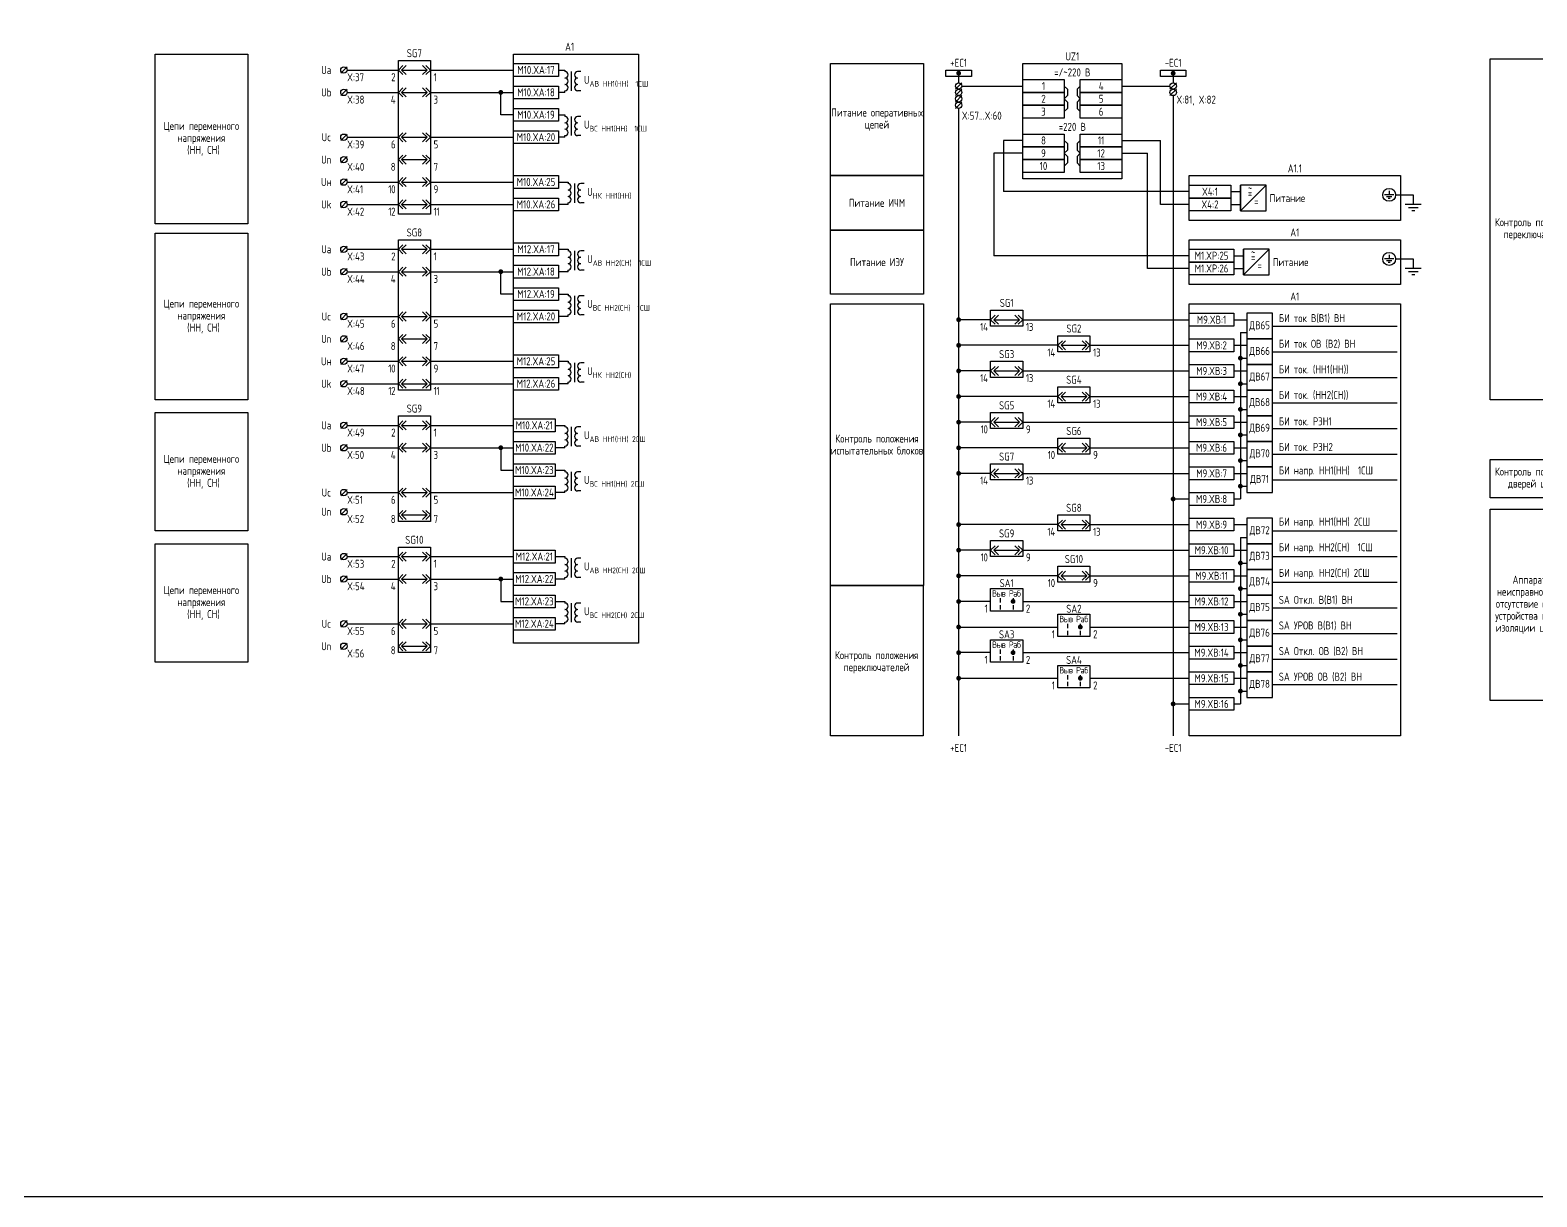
# Model space of a CAD drawing. Header units: millimetres. Extents: x -1533 to 5846, y -90 to 586.
# Drawn here: x 195 to 665.6, y -90 to 274.5 of the extents above; entities that cross this region are included whole.
import ezdxf

# ---------------------------------------------------------------- set-up
doc = ezdxf.new("R2010")
doc.units = ezdxf.units.MM
doc.styles.add('Gost_type_A', font='GOST_A.TTF')

# ---------------------------------------------------------------- blocks, each defined once
blk = doc.blocks.new('POINT')
at = {"const_width": 0.75}
blk.add_lwpolyline([(-0.375, 0, 1), (0.375, 0, 1)], format="xyb", close=True, dxfattribs=at)
blk = doc.blocks.new('Шинка')
blk.add_lwpolyline([(-4, 1), (4, 1), (4, -1), (-4, -1)], close=True)
blk.add_blockref('POINT', (0, 0))
blk = doc.blocks.new('БИ_разъем')
for p, q in [((0, 0), (1.41, 1.41)), ((0, 0), (1.41, 1.41)), ((0, 0), (1.41, -1.41)), ((0, 0), (1.41, -1.41)), ((1, 0), (2.41, 1.41)), ((1, 0), (2.41, -1.41)), ((1, 0), (9, 0)), ((9, 0), (7.59, 1.41)), ((9, 0), (7.59, -1.41)), ((10, 0), (8.59, 1.41)), ((10, 0), (8.59, 1.41)), ((10, 0), (8.59, -1.41)), ((10, 0), (8.59, -1.41))]:
    blk.add_line(p, q)
blk = doc.blocks.new('Переключатель_положение')
for p, q in [((2, 1), (2, -0.34)), ((2, -1.14), (2, -2.49))]:
    blk.add_line(p, q)

msp = doc.modelspace()

# ---------------------------------------------------------------- linework, layer by layer
for p, q in [((294, 263), (292, 261)), ((294.01, 262), (310, 262)), ((320.01, 262), (346, 262)), ((485, 261), (485, 258)), ((552, 261), (552, 258)), ((294, 256), (292, 254)), ((294.01, 255), (310, 255)), ((320.01, 255), (346, 255)), ((342, 248), (342, 255)), ((486, 258), (484, 256)), ((486, 256), (484, 254)), ((486.01, 257), (505, 257)), ((536, 257), (551, 257)), ((553, 258), (551, 256)), ((553, 256), (551, 254)), ((486, 254), (484, 252)), ((486, 252), (484, 250)), ((485, 250), (485, 54)), ((552, 254), (552, 54)), ((346, 248), (342, 248)), ((294, 242), (292, 240)), ((294.01, 241), (310, 241)), ((320.01, 241), (346, 241)), ((496, 236), (496, 204)), ((505, 236), (496, 236)), ((505, 240), (499, 240)), ((499, 240), (499, 224)), ((536, 240), (548, 240)), ((536, 236), (544, 236)), ((544, 200), (544, 236)), ((548, 220), (548, 240)), ((294, 235), (292, 233)), ((294, 228), (292, 226)), ((294.01, 227), (310, 227)), ((320.01, 227), (346, 227)), ((573, 218), (573, 226)), ((573, 218), (581, 226)), ((557, 224), (499, 224)), ((621.48, 223), (627, 223)), ((294, 221), (292, 219)), ((294.01, 220), (310, 220)), ((320.01, 220), (346, 220)), ((557, 220), (548, 220)), ((294, 207), (292, 205)), ((294.01, 206), (310, 206)), ((320.01, 206), (346, 206)), ((557, 204), (496, 204)), ((574, 198), (574, 206)), ((574, 198), (582, 206)), ((621.48, 203), (627, 203)), ((294, 200), (292, 198)), ((294.01, 199), (310, 199)), ((320.01, 199), (346, 199)), ((342, 192), (342, 199)), ((557, 200), (544, 200)), ((346, 192), (342, 192)), ((294, 186), (292, 184)), ((294.01, 185), (310, 185)), ((320.01, 185), (346, 185)), ((495, 184), (485, 184)), ((505, 184), (557, 184)), ((571, 184), (575, 184)), ((294, 179), (292, 177)), ((573, 180), (575, 180)), ((573, 180), (573, 128)), ((583, 182), (622, 182)), ((516, 176), (485, 176)), ((526, 176), (557, 176)), ((571, 176), (575, 176)), ((294, 172), (292, 170)), ((294.01, 171), (310, 171)), ((320.01, 171), (346, 171)), ((573, 172), (575, 172)), ((583, 174), (622, 174)), ((294, 165), (292, 163)), ((495, 168), (485, 168)), ((505, 168), (557, 168)), ((571, 168), (575, 168)), ((583, 166), (622, 166)), ((294.01, 164), (310, 164)), ((320.01, 164), (346, 164)), ((573, 164), (575, 164)), ((516, 160), (485, 160)), ((526, 160), (557, 160)), ((571, 160), (575, 160)), ((573, 156), (575, 156)), ((583, 158), (622, 158)), ((294, 152), (292, 150)), ((294.01, 151), (310, 151)), ((320.01, 151), (346, 151)), ((495, 152), (485, 152)), ((505, 152), (557, 152)), ((571, 152), (575, 152)), ((573, 148), (575, 148)), ((583, 150), (622, 150)), ((294, 145), (292, 143)), ((294.01, 144), (310, 144)), ((320.01, 144), (346, 144)), ((342, 144), (342, 137)), ((516, 144), (485, 144)), ((526, 144), (557, 144)), ((571, 144), (575, 144)), ((583, 142), (622, 142)), ((342, 137), (346, 137)), ((573, 140), (575, 140)), ((495, 136), (485, 136)), ((505, 136), (557, 136)), ((571, 136), (575, 136)), ((573, 132), (575, 132)), ((583, 134), (622, 134)), ((294, 131), (292, 129)), ((294.01, 130), (310, 130)), ((320.01, 130), (346, 130)), ((552, 128), (557, 128)), ((571, 128), (573, 128)), ((294, 125), (292, 123)), ((516, 120), (485, 120)), ((526, 120), (557, 120)), ((571, 120), (575, 120)), ((583, 118), (622, 118)), ((573, 116), (575, 116)), ((573, 116), (573, 64)), ((294, 111), (292, 109)), ((294.01, 110), (310, 110)), ((320.01, 110), (346, 110)), ((495, 112), (485, 112)), ((505, 112), (557, 112)), ((571, 112), (575, 112)), ((583, 110), (622, 110)), ((294, 104), (292, 102)), ((516, 104), (485, 104)), ((526, 104), (557, 104)), ((571, 104), (575, 104)), ((573, 108), (575, 108)), ((294.01, 103), (310, 103)), ((320.01, 103), (346, 103)), ((342, 103), (342, 96)), ((573, 100), (575, 100)), ((583, 102), (622, 102)), ((342, 96), (346, 96)), ((495, 96), (485, 96)), ((505, 96), (557, 96)), ((571, 96), (575, 96)), ((294, 90), (292, 88)), ((573, 92), (575, 92)), ((583, 94), (622, 94)), ((294.01, 89), (310, 89)), ((320.01, 89), (346, 89)), ((485, 88), (516, 88)), ((526, 88), (557, 88)), ((571, 88), (575, 88)), ((583, 86), (622, 86)), ((294, 83), (292, 81)), ((573, 84), (575, 84)), ((495, 80), (485, 80)), ((505, 80), (557, 80)), ((571, 80), (575, 80)), ((573, 76), (575, 76)), ((583, 78), (622, 78)), ((485, 72), (516, 72)), ((526, 72), (557, 72)), ((571, 72), (575, 72)), ((573, 68), (575, 68)), ((583, 70), (622, 70)), ((552, 64), (557, 64)), ((552, 64), (557, 64)), ((571, 64), (573, 64))]:
    msp.add_line(p, q)
at = {"ltscale": 4}
for p, q in [((360, 262), (362, 262)), ((362, 262), (362, 261.5)), ((362, 262), (362, 261.5)), ((364, 261.5), (364, 257.5)), ((364, 259.5), (364, 255.5)), ((367, 261.5), (366, 261.5)), ((362, 255), (360, 255)), ((362, 255), (362, 255.5)), ((367, 255.5), (366, 255.5)), ((360, 248), (362, 248)), ((362, 248), (362, 247.5)), ((362, 248), (362, 247.5)), ((364, 247.5), (364, 243.5)), ((364, 245.5), (364, 241.5)), ((367, 247.5), (366, 247.5)), ((362, 241), (360, 241)), ((362, 241), (362, 241.5)), ((367, 241.5), (366, 241.5)), ((570, 224), (573, 224)), ((570, 220), (573, 220)), ((571, 204), (574, 204)), ((571, 200), (574, 200))]:
    msp.add_line(p, q, dxfattribs=at)
at = {"linetype": 'Continuous', "ltscale": 4}
for p, q in [((360, 227), (363, 227)), ((363, 227), (363, 226.5)), ((363, 227), (363, 226.5)), ((365, 226.5), (365, 222.5)), ((368, 226.5), (367, 226.5)), ((365, 224.5), (365, 220.5)), ((363, 220), (360, 220)), ((363, 220), (363, 220.5)), ((368, 220.5), (367, 220.5)), ((360, 206), (363, 206)), ((363, 206), (363, 205.5)), ((363, 206), (363, 205.5)), ((365, 205.5), (365, 201.5)), ((365, 203.5), (365, 199.5)), ((368, 205.5), (367, 205.5)), ((363, 199), (360, 199)), ((363, 199), (363, 199.5)), ((368, 199.5), (367, 199.5)), ((360, 192), (363, 192)), ((363, 192), (363, 191.5)), ((363, 192), (363, 191.5)), ((365, 191.5), (365, 187.5)), ((365, 189.5), (365, 185.5)), ((368, 191.5), (367, 191.5)), ((363, 185), (360, 185)), ((363, 185), (363, 185.5)), ((368, 185.5), (367, 185.5)), ((360, 171), (363, 171)), ((363, 171), (363, 170.5)), ((363, 171), (363, 170.5)), ((365, 170.5), (365, 166.5)), ((368, 170.5), (367, 170.5)), ((365, 168.5), (365, 164.5)), ((363, 164), (360, 164)), ((363, 164), (363, 164.5)), ((368, 164.5), (367, 164.5)), ((359, 151), (362, 151)), ((362, 151), (362, 150.5)), ((362, 151), (362, 150.5)), ((364, 150.5), (364, 146.5)), ((364, 148.5), (364, 144.5)), ((367, 150.5), (366, 150.5)), ((362, 144), (359, 144)), ((362, 144), (362, 144.5)), ((367, 144.5), (366, 144.5)), ((359, 137), (362, 137)), ((362, 137), (362, 136.5)), ((362, 137), (362, 136.5)), ((364, 136.5), (364, 132.5)), ((367, 136.5), (366, 136.5)), ((364, 134.5), (364, 130.5)), ((362, 130), (359, 130)), ((362, 130), (362, 130.5)), ((367, 130.5), (366, 130.5)), ((359, 110), (362, 110)), ((362, 110), (362, 109.5)), ((362, 110), (362, 109.5)), ((364, 109.5), (364, 105.5)), ((367, 109.5), (366, 109.5)), ((364, 107.5), (364, 103.5)), ((362, 103), (359, 103)), ((362, 103), (362, 103.5)), ((367, 103.5), (366, 103.5)), ((359, 96), (362, 96)), ((362, 96), (362, 95.5)), ((362, 96), (362, 95.5)), ((364, 95.5), (364, 91.5)), ((367, 95.5), (366, 95.5)), ((362, 89), (362, 89.5)), ((364, 93.5), (364, 89.5)), ((367, 89.5), (366, 89.5)), ((362, 89), (359, 89))]:
    msp.add_line(p, q, dxfattribs=at)
at = {"ltscale": 4.32}
for p, q in [((620.89, 223), (618.04, 223)), ((620.32, 222.43), (618.61, 222.43)), ((619.75, 221.86), (619.18, 221.86)), ((619.46, 224.28), (619.46, 223)), ((627, 223), (627, 220)), ((629.5, 220), (624.5, 220)), ((628.5, 219), (625.5, 219)), ((627.5, 218), (626.5, 218)), ((620.89, 203), (618.04, 203)), ((620.32, 202.43), (618.61, 202.43)), ((619.46, 204.28), (619.46, 203)), ((627, 203), (627, 200)), ((619.75, 201.86), (619.18, 201.86)), ((629.5, 200), (624.5, 200)), ((628.5, 199), (625.5, 199)), ((627.5, 198), (626.5, 198))]:
    msp.add_line(p, q, dxfattribs=at)
for points in [[(-1533, 586), (5845.64, 586), (5845.64, -90), (-1533, -90)], [(263, 214), (234, 214), (234, 267), (263, 267)], [(310, 265), (320, 265), (320, 217), (310, 217)], [(346, 267), (385, 267), (385, 83), (346, 83)], [(346, 264), (360, 264), (360, 260), (346, 260)], [(473.98, 229), (445, 229), (445, 264), (473.98, 264)], [(505, 264), (536, 264), (536, 228), (505, 228)], [(679.97, 158.99), (651, 158.99), (651, 265.49), (679.97, 265.49)], [(505, 259), (518, 259), (518, 255), (505, 255)], [(523, 259), (536, 259), (536, 255), (523, 255)], [(346, 257), (360, 257), (360, 253), (346, 253)], [(505, 255), (518, 255), (518, 251), (505, 251)], [(523, 255), (536, 255), (536, 251), (523, 251)], [(346, 250), (360, 250), (360, 246), (346, 246)], [(505, 251), (518, 251), (518, 247), (505, 247)], [(523, 251), (536, 251), (536, 247), (523, 247)], [(346, 243), (360, 243), (360, 239), (346, 239)], [(505, 242), (518, 242), (518, 238), (505, 238)], [(523, 242), (536, 242), (536, 238), (523, 238)], [(505, 238), (518, 238), (518, 234), (505, 234)], [(523, 238), (536, 238), (536, 234), (523, 234)], [(505, 234), (518, 234), (518, 230), (505, 230)], [(523, 234), (536, 234), (536, 230), (523, 230)], [(346, 229), (360, 229), (360, 225), (346, 225)], [(473.98, 212), (445, 212), (445, 229), (473.98, 229)], [(557, 229), (623, 229), (623, 215), (557, 215)], [(557, 226), (570, 226), (570, 222), (557, 222)], [(346, 222), (360, 222), (360, 218), (346, 218)], [(557, 222), (570, 222), (570, 218), (557, 218)], [(473.99, 192), (445, 192), (445, 212), (473.99, 212)], [(263, 159), (234, 159), (234, 211), (263, 211)], [(310, 209), (320, 209), (320, 162), (310, 162)], [(346, 208), (360, 208), (360, 204), (346, 204)], [(557, 209), (623, 209), (623, 195), (557, 195)], [(557, 206), (571, 206), (571, 202), (557, 202)], [(346, 201), (360, 201), (360, 197), (346, 197)], [(557, 202), (571, 202), (571, 198), (557, 198)], [(346, 194), (360, 194), (360, 190), (346, 190)], [(474, 101), (445, 101), (445, 189), (474, 189)], [(557, 189), (623, 189), (623, 54), (557, 54)], [(346, 187), (360, 187), (360, 183), (346, 183)], [(495, 187), (505, 187), (505, 182), (495, 182)], [(557, 186), (571, 186), (571, 182), (557, 182)], [(516, 179), (526, 179), (526, 174), (516, 174)], [(557, 178), (571, 178), (571, 174), (557, 174)], [(346, 173), (360, 173), (360, 169), (346, 169)], [(495, 171), (505, 171), (505, 166), (495, 166)], [(557, 170), (571, 170), (571, 166), (557, 166)], [(346, 166), (360, 166), (360, 162), (346, 162)], [(516, 163), (526, 163), (526, 158), (516, 158)], [(557, 162), (571, 162), (571, 158), (557, 158)], [(263, 118), (234, 118), (234, 155), (263, 155)], [(310, 154), (320, 154), (320, 121), (310, 121)], [(346, 153), (359, 153), (359, 149), (346, 149)], [(495, 155), (505, 155), (505, 150), (495, 150)], [(557, 154), (571, 154), (571, 150), (557, 150)], [(346, 146), (359, 146), (359, 142), (346, 142)], [(516, 147), (526, 147), (526, 142), (516, 142)], [(557, 146), (571, 146), (571, 142), (557, 142)], [(346, 139), (359, 139), (359, 135), (346, 135)], [(495, 139), (505, 139), (505, 134), (495, 134)], [(557, 138), (571, 138), (571, 134), (557, 134)], [(679.97, 128.35), (651, 128.35), (651, 140.35), (679.97, 140.35)], [(346, 132), (359, 132), (359, 128), (346, 128)], [(557, 130), (571, 130), (571, 126), (557, 126)], [(516, 123), (526, 123), (526, 118), (516, 118)], [(679.92, 65.09), (651, 65.09), (651, 124.81), (679.92, 124.81)], [(557, 122), (571, 122), (571, 118), (557, 118)], [(263, 77), (234, 77), (234, 114), (263, 114)], [(310, 113), (320, 113), (320, 80), (310, 80)], [(495, 115), (505, 115), (505, 110), (495, 110)], [(557, 114), (571, 114), (571, 110), (557, 110)], [(346, 112), (359, 112), (359, 108), (346, 108)], [(346, 105), (359, 105), (359, 101), (346, 101)], [(516, 107), (526, 107), (526, 102), (516, 102)], [(557, 106), (571, 106), (571, 102), (557, 102)], [(473.97, 54), (445, 54), (445, 101), (473.97, 101)], [(495, 100), (505, 100), (505, 93), (495, 93)], [(346, 98), (359, 98), (359, 94), (346, 94)], [(557, 98), (571, 98), (571, 94), (557, 94)], [(346, 91), (359, 91), (359, 87), (346, 87)], [(516, 92), (526, 92), (526, 85), (516, 85)], [(557, 90), (571, 90), (571, 86), (557, 86)], [(495, 84), (505, 84), (505, 77), (495, 77)], [(557, 82), (571, 82), (571, 78), (557, 78)], [(516, 76), (526, 76), (526, 69), (516, 69)], [(557, 74), (571, 74), (571, 70), (557, 70)], [(557, 66), (571, 66), (571, 62), (557, 62)]]:
    msp.add_lwpolyline(points, close=True)
for points in [[(518, 257), (519, 256), (519, 254), (518, 253)], [(523, 257), (522, 256), (522, 254), (523, 253)], [(518, 253), (519, 252), (519, 250), (518, 249)], [(523, 253), (522, 252), (522, 250), (523, 249)], [(518, 240), (519, 239), (519, 237), (518, 236)], [(518, 236), (519, 235), (519, 233), (518, 232)], [(523, 240), (522, 239), (522, 237), (523, 236)], [(523, 236), (522, 235), (522, 233), (523, 232)]]:
    msp.add_lwpolyline(points)
at = {"ltscale": 4}
for points in [[(573, 218), (581, 218), (581, 226), (573, 226)], [(574, 198), (582, 198), (582, 206), (574, 206)], [(575, 178), (583, 178), (583, 186), (575, 186)], [(575, 170), (583, 170), (583, 178), (575, 178)], [(575, 162), (583, 162), (583, 170), (575, 170)], [(575, 154), (583, 154), (583, 162), (575, 162)], [(575, 146), (583, 146), (583, 154), (575, 154)], [(575, 138), (583, 138), (583, 146), (575, 146)], [(575, 130), (583, 130), (583, 138), (575, 138)], [(575, 114), (583, 114), (583, 122), (575, 122)], [(575, 106), (583, 106), (583, 114), (575, 114)], [(575, 98), (583, 98), (583, 106), (575, 106)], [(575, 90), (583, 90), (583, 98), (575, 98)], [(575, 82), (583, 82), (583, 90), (575, 90)], [(575, 74), (583, 74), (583, 82), (575, 82)], [(575, 66), (583, 66), (583, 74), (575, 74)]]:
    msp.add_lwpolyline(points, close=True, dxfattribs=at)
for centre, radius in [((293, 262), 1), ((293, 255), 1), ((485, 257), 1), ((485, 255), 1), ((552, 257), 1), ((552, 255), 1), ((485, 253), 1), ((485, 251), 1), ((293, 241), 1), ((293, 234), 1), ((293, 227), 1), ((619.46, 223), 2.02), ((293, 220), 1), ((293, 206), 1), ((619.46, 203), 2.02), ((293, 199), 1), ((293, 185), 1), ((293, 178), 1), ((293, 171), 1), ((293, 164), 1), ((293, 151), 1), ((293, 144), 1), ((293, 130), 1), ((293, 124), 1), ((293, 110), 1), ((293, 103), 1), ((293, 89), 1), ((293, 82), 1)]:
    msp.add_circle(centre, radius)
for centre, start, end in [((362, 260.5), 270, 90), ((362, 258.5), 270, 90), ((366, 260.5), 90, 270), ((366, 260.5), 90, 270), ((366, 258.5), 90, 270), ((366, 258.5), 90, 270), ((362, 256.5), 270, 90), ((366, 256.5), 90, 270), ((362, 246.5), 270, 90), ((362, 244.5), 270, 90), ((366, 246.5), 90, 270), ((366, 246.5), 90, 270), ((366, 244.5), 90, 270), ((366, 244.5), 90, 270), ((362, 242.5), 270, 90), ((366, 242.5), 90, 270)]:
    msp.add_arc(centre, 1, start, end, dxfattribs=at)
at = {"linetype": 'Continuous', "ltscale": 4}
for centre, start, end in [((363, 225.5), 270, 90), ((367, 225.5), 90, 270), ((367, 225.5), 90, 270), ((363, 223.5), 270, 90), ((363, 221.5), 270, 90), ((367, 223.5), 90, 270), ((367, 223.5), 90, 270), ((367, 221.5), 90, 270), ((363, 204.5), 270, 90), ((363, 202.5), 270, 90), ((367, 204.5), 90, 270), ((367, 204.5), 90, 270), ((367, 202.5), 90, 270), ((367, 202.5), 90, 270), ((363, 200.5), 270, 90), ((367, 200.5), 90, 270), ((363, 190.5), 270, 90), ((363, 188.5), 270, 90), ((367, 190.5), 90, 270), ((367, 190.5), 90, 270), ((367, 188.5), 90, 270), ((367, 188.5), 90, 270), ((363, 186.5), 270, 90), ((367, 186.5), 90, 270), ((363, 169.5), 270, 90), ((367, 169.5), 90, 270), ((367, 169.5), 90, 270), ((363, 167.5), 270, 90), ((363, 165.5), 270, 90), ((367, 167.5), 90, 270), ((367, 167.5), 90, 270), ((367, 165.5), 90, 270), ((362, 149.5), 270, 90), ((362, 147.5), 270, 90), ((362, 145.5), 270, 90), ((366, 149.5), 90, 270), ((366, 149.5), 90, 270), ((366, 147.5), 90, 270), ((366, 147.5), 90, 270), ((366, 145.5), 90, 270), ((362, 135.5), 270, 90), ((366, 135.5), 90, 270), ((366, 135.5), 90, 270), ((362, 133.5), 270, 90), ((362, 131.5), 270, 90), ((366, 133.5), 90, 270), ((366, 133.5), 90, 270), ((366, 131.5), 90, 270), ((362, 108.5), 270, 90), ((366, 108.5), 90, 270), ((366, 108.5), 90, 270), ((362, 106.5), 270, 90), ((362, 104.5), 270, 90), ((366, 106.5), 90, 270), ((366, 106.5), 90, 270), ((366, 104.5), 90, 270), ((362, 94.5), 270, 90), ((366, 94.5), 90, 270), ((366, 94.5), 90, 270), ((362, 92.5), 270, 90), ((362, 90.5), 270, 90), ((366, 92.5), 90, 270), ((366, 92.5), 90, 270), ((366, 90.5), 90, 270)]:
    msp.add_arc(centre, 1, start, end, dxfattribs=at)

# ---------------------------------------------------------------- block references
for name, p in [('БИ_разъем', (310, 262)), ('Шинка', (485, 261)), ('Шинка', (552, 261)), ('БИ_разъем', (310, 255)), ('POINT', (342, 255)), ('БИ_разъем', (310, 241)), ('БИ_разъем', (310, 234)), ('БИ_разъем', (310, 227)), ('БИ_разъем', (310, 220)), ('БИ_разъем', (310, 206)), ('БИ_разъем', (310, 199)), ('POINT', (342, 199)), ('БИ_разъем', (310, 185)), ('POINT', (485, 184)), ('БИ_разъем', (495, 184)), ('БИ_разъем', (310, 178)), ('POINT', (485, 176)), ('БИ_разъем', (516, 176)), ('БИ_разъем', (310, 171)), ('БИ_разъем', (495, 168)), ('POINT', (573, 172)), ('БИ_разъем', (310, 164)), ('POINT', (485, 168)), ('POINT', (573, 164)), ('POINT', (485, 160)), ('БИ_разъем', (516, 160)), ('POINT', (573, 156)), ('БИ_разъем', (310, 151)), ('POINT', (485, 152)), ('БИ_разъем', (495, 152)), ('POINT', (573, 148)), ('БИ_разъем', (310, 144)), ('POINT', (342, 144)), ('POINT', (485, 144)), ('БИ_разъем', (516, 144)), ('POINT', (485, 136)), ('БИ_разъем', (495, 136)), ('POINT', (573, 140)), ('POINT', (573, 132)), ('БИ_разъем', (310, 130)), ('POINT', (552, 128)), ('БИ_разъем', (310, 123)), ('POINT', (485, 120)), ('БИ_разъем', (516, 120)), ('БИ_разъем', (495, 112)), ('БИ_разъем', (310, 110)), ('POINT', (485, 112)), ('POINT', (573, 108)), ('БИ_разъем', (310, 103)), ('POINT', (342, 103)), ('POINT', (485, 104)), ('БИ_разъем', (516, 104)), ('POINT', (573, 100)), ('POINT', (485, 96)), ('Переключатель_положение', (496, 96)), ('POINT', (502, 96)), ('Переключатель_положение', (500, 96)), ('БИ_разъем', (310, 89)), ('POINT', (573, 92)), ('POINT', (485, 88)), ('Переключатель_положение', (517, 88)), ('POINT', (523, 88)), ('Переключатель_положение', (521, 88)), ('POINT', (573, 84)), ('БИ_разъем', (310, 82)), ('POINT', (485, 80)), ('Переключатель_положение', (496, 80)), ('POINT', (502, 80)), ('Переключатель_положение', (500, 80)), ('POINT', (573, 76)), ('POINT', (485, 72)), ('Переключатель_положение', (517, 72)), ('POINT', (523, 72)), ('Переключатель_положение', (521, 72)), ('POINT', (573, 68)), ('POINT', (552, 64)), ('POINT', (552, 64))]:
    msp.add_blockref(name, p)

# ---------------------------------------------------------------- texts
at = {"char_height": 2.5, "line_spacing_factor": 0.9, "style": 'Gost_type_A'}
for s, insert, width, attachment_point in [('SG7', (315, 266), 10, 8), ('A1', (363.5, 268), 35, 8), ('UZ1', (520.5, 265), 31, 8), ('Ua', (287.5, 262), 11, 5), ('X:37', (294, 261), 8, 1), ('{\\T0.9;2}', (309, 261), 5, 3), ('{\\T0.9;1}', (321, 261), 5, 1), ('=/~220 В', (520.5, 260), 31, 8), ('Ub', (287.5, 255), 11, 5), ('X:38', (294, 254), 8, 1), ('{\\T0.9;4}', (309, 254), 5, 3), ('{\\T0.9;3}', (321, 254), 5, 1), ('Питание оперативных цепей', (459.49, 246.5), 28.9833, 5), ('X:81, X:82', (553, 254), 16, 1), ('Цепи переменного напряжения  \\P (НН, СН)', (248.5, 240.5), 29, 5), ('X:57...X:60', (486, 249), 16, 1), ('=220 В', (520.5, 243), 31, 8), ('Uc', (287.5, 241), 11, 5), ('X:39', (294, 240), 8, 1), ('{\\T0.9;6}', (309, 240), 5, 3), ('{\\T0.9;5}', (321, 240), 5, 1), ('Un', (287.5, 234), 11, 5), ('X:40', (294, 233), 8, 1), ('{\\T0.9;8}', (309, 233), 5, 3), ('{\\T0.9;7}', (321, 233), 5, 1), ('A1.1', (590, 230), 66, 8), ('Uн', (287.5, 227), 11, 5), ('X:41', (294, 226), 8, 1), ('{\\T0.9;10}', (309, 226), 5, 3), ('{\\T0.9;9}', (321, 226), 5, 1), ('Uk', (287.5, 220), 11, 5), ('Питание ИЧМ', (459.49, 220.5), 28.9833, 5), ('X:42', (294, 219), 8, 1), ('{\\T0.9;12}', (309, 219), 5, 3), ('{\\T0.9;11}', (321, 219), 5, 1), ('SG8', (315, 210), 10, 8), ('A1', (590, 210), 66, 8), ('Контроль положения\\Pпереключателей', (665.49, 212.24), 28.9737, 5), ('Ua', (287.5, 206), 11, 5), ('X:43', (294, 205), 8, 1), ('{\\T0.9;2}', (309, 205), 5, 3), ('{\\T0.9;1}', (321, 205), 5, 1), ('Питание ИЭУ', (459.5, 202), 28.9936, 5), ('Ub', (287.5, 199), 11, 5), ('X:44', (294, 198), 8, 1), ('{\\T0.9;4}', (309, 198), 5, 3), ('{\\T0.9;3}', (321, 198), 5, 1), ('Цепи переменного напряжения\\P (НН, СН)', (248.5, 185), 29, 5), ('SG1', (500, 188), 10, 8), ('A1', (590, 190), 66, 8), ('Uc', (287.5, 185), 11, 5), ('X:45', (294, 184), 8, 1), ('{\\T0.9;6}', (309, 184), 5, 3), ('{\\T0.9;5}', (321, 184), 5, 1), ('Un', (287.5, 178), 11, 5), ('{\\T0.9;14}', (494, 183), 5, 3), ('{\\T0.9;13}', (506, 183), 5, 1), ('SG2', (521, 180), 10, 8), ('X:46', (294, 177), 8, 1), ('{\\T0.9;8}', (309, 177), 5, 3), ('{\\T0.9;7}', (321, 177), 5, 1), ('SG3', (500, 172), 10, 8), ('{\\T0.9;14}', (515, 175), 5, 3), ('{\\T0.9;13}', (527, 175), 5, 1), ('Uн', (287.5, 171), 11, 5), ('X:47', (294, 170), 8, 1), ('{\\T0.9;10}', (309, 170), 5, 3), ('{\\T0.9;9}', (321, 170), 5, 1), ('Uk', (287.5, 164), 11, 5), ('{\\T0.9;14}', (494, 167), 5, 3), ('{\\T0.9;13}', (506, 167), 5, 1), ('SG4', (521, 164), 10, 8), ('X:48', (294, 163), 8, 1), ('{\\T0.9;12}', (309, 163), 5, 3), ('{\\T0.9;11}', (321, 163), 5, 1), ('SG9', (315, 155), 10, 8), ('SG5', (500, 156), 10, 8), ('{\\T0.9;14}', (515, 159), 5, 3), ('{\\T0.9;13}', (527, 159), 5, 1), ('Ua', (287.5, 151), 11, 5), ('{\\T0.9;10}', (494, 151), 5, 3), ('{\\T0.9;9}', (506, 151), 5, 1), ('X:49', (294, 150), 8, 1), ('{\\T0.9;2}', (309, 150), 5, 3), ('{\\T0.9;1}', (321, 150), 5, 1), ('Контроль положения\\Pиспытательных блоков', (459.5, 145), 28.996, 5), ('SG6', (521, 148), 10, 8), ('Цепи переменного напряжения  \\P (НН, СН)', (248.5, 136.5), 29, 5), ('Ub', (287.5, 144), 11, 5), ('X:50', (294, 143), 8, 1), ('{\\T0.9;4}', (309, 143), 5, 3), ('{\\T0.9;3}', (321, 143), 5, 1), ('SG7', (500, 140), 10, 8), ('{\\T0.9;10}', (515, 143), 5, 3), ('{\\T0.9;9}', (527, 143), 5, 1), ('Контроль положения\\Pдверей шкафа', (665.5, 134.35), 29.0042, 5), ('{\\T0.9;14}', (494, 135), 5, 3), ('{\\T0.9;13}', (506, 135), 5, 1), ('Uc', (287.5, 130), 11, 5), ('X:51', (294, 129), 8, 1), ('{\\T0.9;6}', (309, 129), 5, 3), ('{\\T0.9;5}', (321, 129), 5, 1), ('Un', (287.5, 124), 11, 5), ('X:52', (294, 123), 8, 1), ('{\\T0.9;8}', (309, 123), 5, 3), ('{\\T0.9;7}', (321, 123), 5, 1), ('SG8', (521, 124), 10, 8), ('SG9', (500, 116), 10, 8), ('{\\T0.9;14}', (515, 119), 5, 3), ('{\\T0.9;13}', (527, 119), 5, 1), ('SG10', (315, 114), 10, 8), ('Ua', (287.5, 110), 11, 5), ('X:53', (294, 109), 8, 1), ('{\\T0.9;2}', (309, 109), 5, 3), ('{\\T0.9;1}', (321, 109), 5, 1), ('{\\T0.9;10}', (494, 111), 5, 3), ('{\\T0.9;9}', (506, 111), 5, 1), ('SG10', (521, 108), 10, 8), ('Ub', (287.5, 103), 11, 5), ('Аппаратная неисправность или отсутствие питания устройства контроля изоляции цепей ГЗ', (665.46, 94.95), 28.9183, 5), ('Цепи переменного напряжения\\P (НН, СН)', (248.5, 95.5), 29, 5), ('X:54', (294, 102), 8, 1), ('{\\T0.9;4}', (309, 102), 5, 3), ('{\\T0.9;3}', (321, 102), 5, 1), ('{\\T0.9;10}', (515, 103), 5, 3), ('{\\T0.9;9}', (527, 103), 5, 1), ('Uc', (287.5, 89), 11, 5), ('X:55', (294, 88), 8, 1), ('{\\T0.9;6}', (309, 88), 5, 3), ('{\\T0.9;5}', (321, 88), 5, 1), ('Un', (287.5, 82), 11, 5), ('X:56', (294, 81), 8, 1), ('{\\T0.9;8}', (309, 82), 5, 3), ('{\\T0.9;7}', (321, 82), 5, 1), ('Контроль положения\\Pпереключателей', (459.39, 77), 28.7744, 5)]:
    msp.add_mtext(s, dxfattribs=dict(at, insert=insert, width=width, attachment_point=attachment_point))
at = {"style": 'Gost_type_A'}
for s, insert, char_height, width, attachment_point in [('+EC1', (485, 263), 2.5, 10, 8), ('-EC1', (552, 263), 2.5, 10, 8), ('М10.XA:17', (352.99, 262.03), 2.5, 14.018, 5), ('\\A1;U{\\H0.7x;\\S^ АВ НН1(НН)  1СШ;}', (368, 258.5), 2.5, 12, 4), ('М10.XA:18', (352.99, 255.03), 2.5, 14.018, 5), ('2', (511.5, 253), 2.5, 13, 5), ('1', (511.5, 257), 2.5, 13, 5), ('4', (529.5, 257), 2.5, 13, 5), ('5', (529.5, 253), 2.5, 13, 5), ('3', (511.5, 249), 2.5, 13, 5), ('6', (529.5, 249), 2.5, 13, 5), ('М10.XA:19', (352.99, 248.03), 2.5, 14.018, 5), ('\\A1;U{\\H0.7x;\\S^ ВС НН1(НН)  1СШ;}', (368, 244.5), 2.5, 12, 4), ('М10.XA:20', (352.99, 241.03), 2.5, 14.018, 5), ('8', (511.5, 240), 2.5, 13, 5), ('11', (529.5, 240), 2.5, 13, 5), ('9', (511.5, 236), 2.5, 13, 5), ('12', (529.5, 236), 2.5, 13, 5), ('10', (511.5, 232), 2.5, 13, 5), ('13', (529.5, 232), 2.5, 13, 5), ('М10.XA:25', (352.99, 227.03), 2.5, 14.018, 5), ('М10.XA:26', (352.99, 220.03), 2.5, 14.018, 5), ('\\A1;U{\\H0.7x;\\S^ НК НН1(НН);}', (369, 223.5), 2.5, 8, 4), ('X4:2', (563.5, 220), 2.5, 13, 5), ('X4:1', (563.5, 224), 2.5, 13, 5), ('~', (576, 225.03), 2.5, 2.7, 5), ('=', (576, 223.53), 2.5, 6, 5), ('=', (578, 221), 2.5, 6, 5), ('Питание', (587.67, 221.99), 2.5, 11.3452, 5), ('M12.XA:17', (352.99, 206.03), 2.5, 14.018, 5), ('\\A1;U{\\H0.7x;\\S^ АВ НН2(СН)  1СШ;}', (369, 202.5), 2.5, 8, 4), ('M1.XP:25', (564, 204), 2.5, 13.9956, 5), ('~', (577, 205.03), 2.5, 2.7, 5), ('=', (577, 203.53), 2.5, 6, 5), ('Питание', (588.67, 201.99), 2.5, 11.3452, 5), ('M12.XA:18', (352.99, 199.03), 2.5, 14.018, 5), ('M1.XP:26', (564, 200), 2.5, 13.9956, 5), ('=', (579, 201), 2.5, 6, 5), ('M12.XA:19', (352.99, 192.03), 2.5, 14.018, 5), ('\\A1;U{\\H0.7x;\\S^ ВС НН2(СН)  1СШ;}', (369, 188.5), 2.5, 8, 4), ('М12.XA:20', (352.99, 185.03), 2.5, 14.018, 5), ('M9.XВ:1', (564, 184), 2.5, 14, 5), ('БИ ток В(В1) ВН', (585, 183), 2.5, 29.668, 7), ('ДВ65', (579, 182), 2.5, 7.9998, 5), ('M9.XВ:2', (564, 176), 2.5, 14, 5), ('ДВ66', (579, 174), 2.5, 7.9998, 5), ('БИ ток ОВ (В2) ВН', (585, 175), 2.5, 30.6324, 7), ('М12.XA:25', (352.99, 171.03), 2.5, 14.018, 5), ('БИ ток. (НН1(НН))', (585, 167), 2.5, 30.6324, 7), ('М12.XA:26', (352.99, 164.03), 2.5, 14.018, 5), ('\\A1;U{\\H0.7x;\\S^ НК НН2(СН);}', (369, 167.5), 2.5, 8, 4), ('M9.XВ:3', (564, 168), 2.5, 14, 5), ('ДВ67', (579, 166), 2.5, 7.9998, 5), ('M9.XВ:4', (564, 160), 2.5, 14, 5), ('БИ ток. (НН2(СН))', (585, 159), 2.5, 27.8465, 7), ('ДВ68', (579, 158), 2.5, 7.9998, 5), ('М10.XA:21', (352.48, 151.03), 2.5, 13, 5), ('M9.XВ:5', (564, 152), 2.5, 14, 5), ('ДВ69', (579, 150), 2.5, 7.9998, 5), ('БИ ток. РЗН1', (585, 151), 2.5, 27.8465, 7), ('\\A1;U{\\H0.7x;\\S^ АВ НН1(НН) 2СШ;}', (368, 147.5), 2.5, 8, 4), ('М10.XA:22', (352.48, 144.03), 2.5, 13, 5), ('M9.XВ:6', (564, 144), 2.5, 14, 5), ('ДВ70', (579, 142), 2.5, 7.9998, 5), ('БИ ток. РЗН2', (585, 143), 2.5, 27.8465, 7), ('М10.XA:23', (352.48, 137.03), 2.5, 13, 5), ('M9.XВ:7', (564, 136), 2.5, 14, 5), ('БИ напр. НН1(НН)  1СШ', (585, 135), 2.5, 33.5921, 7), ('\\A1;U{\\H0.7x;\\S^ ВС НН1(НН) 2СШ;}', (368, 133.5), 2.5, 8, 4), ('ДВ71', (579, 134), 2.5, 7.9998, 5), ('М10.XA:24', (352.48, 130.03), 2.5, 13, 5), ('M9.XВ:8', (564, 128), 2.5, 14, 5), ('БИ напр. НН1(НН) 2СШ', (585, 119), 2.5, 27.8465, 7), ('M9.XВ:9', (564, 120), 2.5, 14, 5), ('ДВ72', (579, 118), 2.5, 7.9998, 5), ('M9.XВ:10', (564, 112), 2.5, 14, 5), ('БИ напр. НН2(СН)  1СШ', (585, 111), 2.5, 39.1584, 7), ('М12.XA:21', (352.48, 110.03), 2.5, 13, 5), ('ДВ73', (579, 110), 2.5, 7.9998, 5), ('М12.XA:22', (352.48, 103.03), 2.5, 13, 5), ('\\A1;U{\\H0.7x;\\S^ АВ НН2(СН) 2СШ;}', (368, 106.5), 2.5, 8, 4), ('M9.XВ:11', (564, 104), 2.5, 14, 5), ('БИ напр. НН2(СН) 2СШ', (585, 103), 2.5, 27.8465, 7), ('{\\T0.9;Выв}', (497.5, 98.5), 2, 5, 5), ('SA1', (500, 100.46), 2.5, 10, 8), ('{\\T0.9;Раб}', (502.5, 98.5), 2, 5, 5), ('ДВ74', (579, 102), 2.5, 7.9998, 5), ('М12.XA:23', (352.48, 96.03), 2.5, 13, 5), ('\\A1;U{\\H0.7x;\\S^ ВС НН2(СН) 2СШ;}', (368, 92.5), 2.5, 8, 4), ('{\\T0.9;1}', (494, 95), 2.5, 5, 3), ('SA2', (521, 92.46), 2.5, 10, 8), ('M9.XВ:12', (564, 96), 2.5, 14, 5), ('ДВ75', (579, 94), 2.5, 7.9998, 5), ('SA Откл. В(В1) ВН', (585, 95), 2.5, 36.4793, 7), ('М12.XA:24', (352.48, 89.03), 2.5, 13, 5), ('{\\T0.9;Выв}', (518.5, 90.5), 2, 5, 5), ('{\\T0.9;Раб}', (523.5, 90.5), 2, 5, 5), ('SA УРОВ В(В1) ВН', (585, 87), 2.5, 27.8465, 7), ('SA3', (500, 84.46), 2.5, 10, 8), ('{\\T0.9;1}', (515, 87), 2.5, 5, 3), ('{\\T0.9;2}', (527, 87), 2.5, 5, 1), ('M9.XВ:13', (564, 88), 2.5, 14, 5), ('ДВ76', (579, 86), 2.5, 7.9998, 5), ('{\\T0.9;Выв}', (497.5, 82.5), 2, 5, 5), ('{\\T0.9;Раб}', (502.5, 82.5), 2, 5, 5), ('M9.XВ:14', (564, 80), 2.5, 14, 5), ('SA Откл. ОВ (В2) ВН', (585, 79), 2.5, 35.3878, 7), ('{\\T0.9;1}', (494, 79), 2.5, 5, 3), ('{\\T0.9;Выв}', (518.5, 74.5), 2, 5, 5), ('SA4', (521, 76.46), 2.5, 10, 8), ('{\\T0.9;Раб}', (523.5, 74.5), 2, 5, 5), ('ДВ77', (579, 78), 2.5, 7.9998, 5), ('{\\T0.9;1}', (515, 71), 2.5, 5, 3), ('{\\T0.9;2}', (527, 71), 2.5, 5, 1), ('M9.XВ:15', (564, 72), 2.5, 14, 5), ('ДВ78', (579, 70), 2.5, 7.9998, 5), ('\\pxsm1;SA УРОВ ОВ (В2) ВН', (585, 71), 2.5, 27.8465, 7), ('M9.XВ:16', (564, 64), 2.5, 14, 5), ('+EC1', (485, 49), 2.5, 18, 8), ('-EC1', (552, 49), 2.5, 20, 8)]:
    msp.add_mtext(s, dxfattribs=dict(at, insert=insert, char_height=char_height, width=width, attachment_point=attachment_point))
at = {"char_height": 2.5, "attachment_point": 1, "style": 'Gost_type_A'}
for insert in [(506, 95), (506, 79)]:
    msp.add_mtext('{\\T0.9;2}', dxfattribs=dict(at, insert=insert))

doc.saveas('drawing.dxf')
